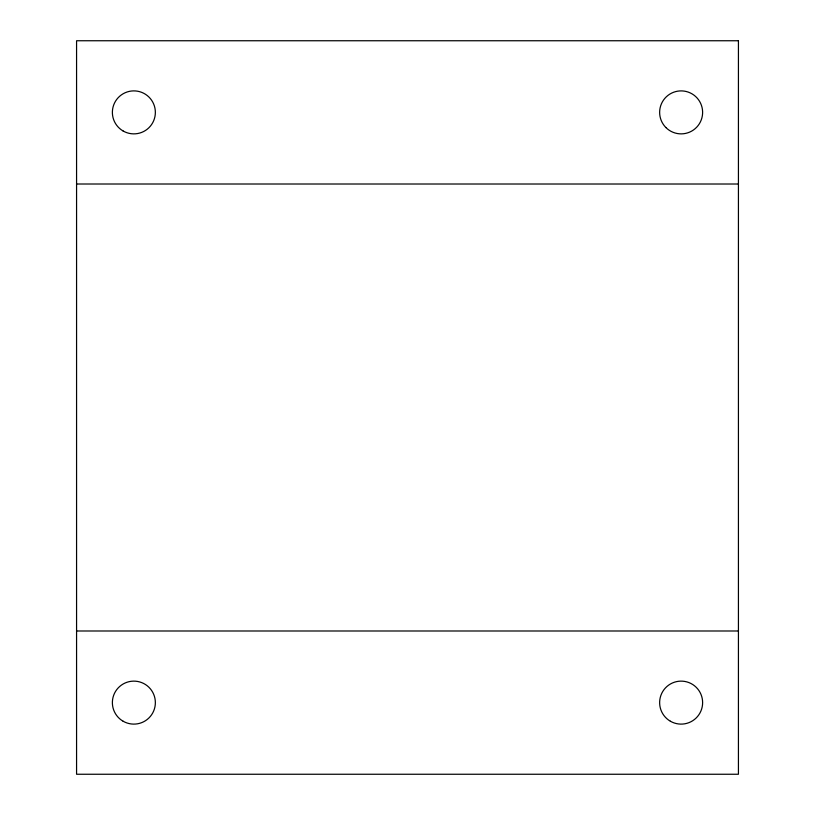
<?xml version="1.0" encoding="UTF-8"?>
<svg xmlns="http://www.w3.org/2000/svg" width="815" height="815" viewBox="0 0 815 815"><rect width="100%" height="100%" fill="white"/><g stroke="black" fill="none" stroke-linecap="round" stroke-linejoin="round"><path stroke-width="1.22" d="M76.569 184.007L738.431 184.017M76.569 630.993L738.431 630.993M738.431 40.75L76.569 40.75L76.569 774.25L738.431 774.25L738.431 40.75M670.388 721.234A21.485 21.485 0 0 0 702.622 702.622A21.485 21.485 0 0 0 670.388 684.009A21.485 21.485 0 0 0 670.388 721.234M123.126 721.234A21.485 21.485 0 0 0 155.359 702.622A21.485 21.485 0 0 0 123.126 684.009A21.485 21.485 0 0 0 123.126 721.234M123.126 130.991A21.485 21.485 0 0 0 155.359 112.378A21.485 21.485 0 0 0 123.126 93.766A21.485 21.485 0 0 0 123.126 130.991M665.937 127.578A21.485 21.485 0 0 0 701.888 117.941A21.485 21.485 0 0 0 675.564 91.626A21.485 21.485 0 0 0 665.937 127.578"/></g></svg>
